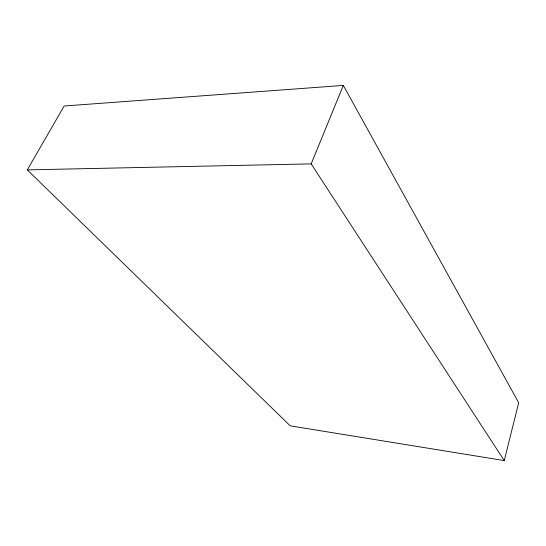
<?xml version="1.0" encoding="UTF-8"?>
<svg xmlns="http://www.w3.org/2000/svg" width="546" height="546" viewBox="0 0 546 546"><rect width="100%" height="100%" fill="white"/><g stroke="black" fill="none" stroke-linecap="round" stroke-linejoin="round"><path stroke-width="0.82" d="M504.245 460.585L518.7 402.757L343.318 85.415L64.155 106.006L27.3 169.881L290.219 425.839L504.245 460.585L311.186 163.875L343.318 85.415M27.3 169.881L311.186 163.875"/></g></svg>
